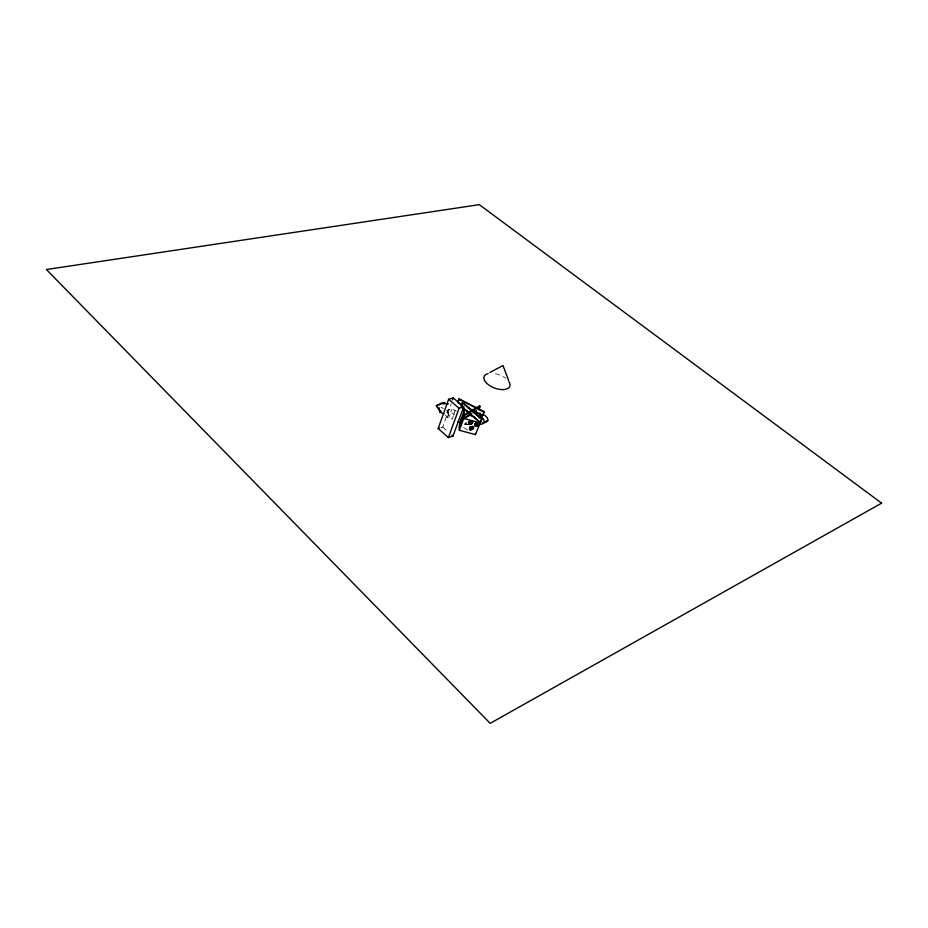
<?xml version="1.0" encoding="UTF-8"?>
<svg xmlns="http://www.w3.org/2000/svg" width="928" height="928" viewBox="0 0 928 928"><rect width="100%" height="100%" fill="white"/><g stroke="black" fill="none" stroke-linecap="round" stroke-linejoin="round"><path stroke-width="0.7" stroke-dasharray="4.64 3.48" d="M455.033 410.524L453.954 414.387L454.755 416.544M464.858 424.073C466.32 423.122 464.116 425.558 464.963 423.655M465.415 423.829L465.079 424.525M453.247 415.779L452.446 419.062L447.551 417.461L449.024 411.301L448.398 409.294M466.9 424.815L465.357 423.388L466.517 422.089M466.413 424.85L465.775 424.258M467.631 424.676L466.772 424.63L467.608 424.63M446.994 409.747L447.099 412.682L450.672 411.835L453.954 414.387M450.672 411.835L451.948 409.422M447.099 412.682L447.922 410.396L450.44 409.19L452.574 409.109L456.344 411.232M440.893 427.634L442.726 427.066L451.112 403.796M448.781 417.438L450.138 414.665M447.922 410.396L448.966 409.538M441.02 407.601L442.482 407.241M442.343 408.482L443.445 408.332M465.357 423.388L466.564 423.214M467.538 429.919L462.817 427.031M442.726 427.066L447.83 431.566M445.521 415.152L447.551 417.461M448.27 413.726L448.34 415.535M495.436 373.729A13.746 7.018 20.7 0 1 505.54 378.206"/><path stroke-width="1.39" d="M480.089 417.762L479.753 413.25M479.95 421.567L479.904 422.808L463.733 418.435L463.803 417.194M480.089 417.855L480.124 416.881L478.825 417.507M463.872 415.953L464.313 408.227C463.652 415.976 458.165 422.333 459.348 430.29L475.438 434.617L475.484 433.364M444.083 414.004L439.733 412.044L439.895 410.918M467.294 410.663L467.608 413.227M459.87 421.927L460.601 422.112L461.286 425.244M461.842 417.588L460.543 422.124L457.736 421.579M479.347 423.319L479.753 421.799M477.398 425.314L477.676 424.467M438.155 428.504L448.642 399.26L453.235 397.903L463.675 406.893L452.957 436.102L448.398 437.587L438.155 428.504L439.524 428.075M452.528 399.864L453.235 397.903M457.782 402.218L459.186 398.901L484.23 411.684L482.514 415.744L474.985 411.904M457.968 402.265L459.186 398.901M448.398 437.587L459.093 408.297L463.675 406.893M460.961 405.988L462.747 402.45L481.876 418.888L480.46 422.623L462.712 407.984M461.378 406.186L462.747 402.45M470.914 414.665L462.956 419.294L462.306 418.864L463.698 415.094L479.486 405.977L480.124 406.394L478.871 409.747M462.956 419.294L464.348 415.524L480.124 406.394M459.348 430.29L463.733 418.435M478.372 408.946L479.486 405.977M482.514 415.744L484.23 411.684M475.438 434.617L481.876 418.888M475.043 425.79L475.101 423.632M462.434 418.609L460.601 422.112M479.579 414.607L480.275 413.122M470.183 426.845L471.122 428.26L469.742 429.815L472.097 429.502L473.64 427.936L472.839 426.486L470.136 427.263M472.526 421.73L469.278 422.194L469.069 424.026L472.074 423.609L472.63 422.646L471.818 421.196L469.162 421.486M472.074 423.609L469.324 423.76L470.763 421.254M471.053 429.571L470.241 428.121L470.798 427.17M477.398 425.964L475.635 425.488L475.542 424.572L478.106 422.936L478.86 423.516L478.384 425.337L475.38 426.23M478.407 424.525L479.266 423.644M439.188 404.898L440.916 403.181L444.848 402.369M484.567 415.036L487.513 418.041L487.873 420.419L482.316 423.968L478.593 424.711M439.733 412.044C440.29 409.236 434.849 406.58 437.123 404.898L441.624 403.831L448.386 403.773M487.873 420.419L485.936 422.194L482.572 422.982M462.306 418.864L471.842 413.32M473.419 412.415L476.54 410.594M474.057 412.832L475.623 411.928M489.903 372.464L502.988 365.528L508.567 380.352M436.148 405.814L437.726 405.513M468.895 421.625L471.818 421.196M469.058 421.985L469.777 421.88M468.269 422.971L469.22 422.843M469.545 423.087L472.63 422.646M468.582 423.864L469.324 423.76M475.496 423.214L477.096 422.994M475.797 423.261L478.106 422.936M469.046 424.514L471.076 424.235M474.823 423.794L476.099 423.62M475.391 423.945L478.836 423.458M474.602 424.699L475.542 424.572M475.461 424.862L478.941 424.374M474.927 425.581L475.635 425.488M475.472 425.732L478.384 425.337M470.241 426.752L472.828 426.486M470.948 427.367L473.547 427.019M469.348 428.249L470.241 428.121M471.122 428.26L473.64 427.936M469.661 429.13L470.345 429.038M470.67 429.2L473.083 428.887M470.125 429.757L472.097 429.502M475.229 417.623L468.675 414.561M458.861 399.237L483.917 412.02M457.829 402.636L460.323 403.912M467.805 407.728L482.815 415.408M469.986 409.341L472.491 410.628M477.92 422.948L478.86 423.516M463.698 415.094L464.348 415.524M438.735 409.399L441.31 411.371M462.19 402.624L481.319 419.062M463.269 407.81L468.965 412.716M470.867 414.364L480.46 422.623M448.642 399.26L459.093 408.297M451.924 435.186L452.957 436.102M481.47 416.533L483.894 419.804L484.103 422.275M438.874 407.624L439.42 408.54M508.799 381.512A13.746 7.018 20.7 0 1 503.707 389.586A13.746 7.018 20.7 0 1 486.469 383.032A13.746 7.018 20.7 0 1 488.128 373.636M881.6 503.15L490.193 723.353L46.4 269.526L479.312 204.647L881.6 503.15"/></g></svg>
